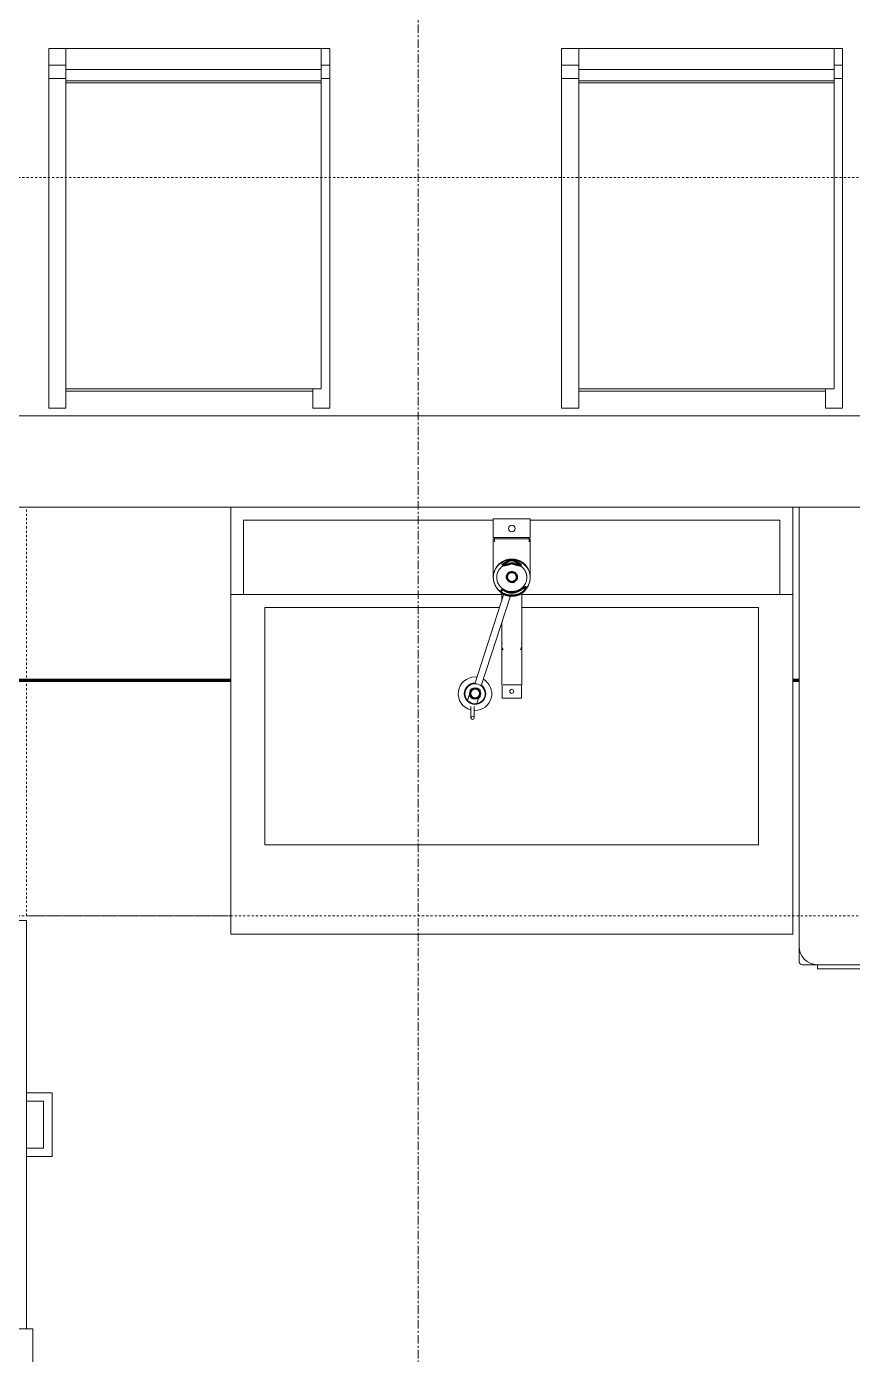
# Model space of a CAD drawing. Header units: inches. Extents: x -4266 to -1814, y 9706 to 12441.
# Drawn here: x -3177.3 to -3128.8, y 10523.3 to 10601.3 of the extents above; entities that cross this region are included whole.
import ezdxf

# ---------------------------------------------------------------- set-up
doc = ezdxf.new("R2010")
doc.units = ezdxf.units.IN
doc.header["$MEASUREMENT"] = 0
doc.linetypes.add('Dash', pattern=[0.25, 0.125, -0.125])
doc.linetypes.add('Grid Line 1_2_', pattern=[0.875, 0.5, -0.125, 0.125, -0.125])
for name, color, linetype, lineweight in [('A-AREA-1', 90, 'Continuous', 70), ('A-GENM-2', 7, 'Continuous', 9), ('A-GENM-3', 250, 'Continuous', 50), ('A-WALL-4', 10, 'Continuous', 13), ('I-FURN-1', 7, 'Continuous', 9), ('P-SANR-FIXT-2', 7, 'Continuous', 9), ('Q-CASE-2', 7, 'Continuous', 9), ('Q-CASE-4', 7, 'Dash', 9), ('Q-CASE-HDLN-1', 7, 'Dash', 9), ('Q-SPCQ-2', 7, 'Continuous', 9), ('S-GRID-1', 1, 'Grid Line 1_2_', 9)]:
    doc.layers.add(name, color=color, linetype=linetype, lineweight=lineweight)

msp = doc.modelspace()

# ---------------------------------------------------------------- linework, layer by layer
at = {"layer": 'A-AREA-1'}
for p, q in [((-3200.07374, 10562.9144), (-3165.32374, 10562.9144)), ((-3132.32374, 10562.9144), (-3131.94874, 10562.9144))]:
    msp.add_line(p, q, dxfattribs=at)
at = {"layer": 'A-GENM-2'}
for p, q in [((-3149.90641, 10572.38559), (-3149.90641, 10571.28265)), ((-3149.90641, 10572.38559), (-3147.74106, 10572.38559)), ((-3147.74106, 10571.28265), (-3147.74106, 10572.38559)), ((-3147.74106, 10571.28265), (-3149.90641, 10571.28265)), ((-3149.90641, 10571.20449), (-3149.90641, 10568.94071)), ((-3149.90641, 10571.20449), (-3147.74106, 10571.20449)), ((-3149.84736, 10571.28265), (-3149.84736, 10571.04215)), ((-3147.80011, 10571.04215), (-3147.80011, 10571.28265)), ((-3147.74106, 10568.97183), (-3147.74106, 10571.20449)), ((-3149.28578, 10567.97024), (-3150.99897, 10562.69759)), ((-3149.41429, 10568.04085), (-3149.41429, 10567.57474)), ((-3148.23319, 10562.6415), (-3148.23319, 10568.04085)), ((-3150.62521, 10562.57385), (-3148.90481, 10567.86871)), ((-3149.41429, 10566.30894), (-3149.41429, 10562.6415)), ((-3149.41429, 10564.96591), (-3149.41429, 10564.04878)), ((-3148.23319, 10564.04878), (-3148.23319, 10564.96591)), ((-3149.39417, 10562.6415), (-3149.41429, 10562.6415)), ((-3149.3946, 10562.6415), (-3149.3946, 10561.8541)), ((-3149.24132, 10562.6415), (-3149.32055, 10562.6415)), ((-3149.11901, 10562.6415), (-3149.22869, 10562.6415)), ((-3148.97658, 10562.6415), (-3149.10971, 10562.6415)), ((-3149.10917, 10562.6415), (-3148.97682, 10562.6415)), ((-3148.67587, 10562.6415), (-3148.9716, 10562.6415)), ((-3148.97149, 10562.6415), (-3148.67599, 10562.6415)), ((-3148.53776, 10562.6415), (-3148.67089, 10562.6415)), ((-3148.67065, 10562.6415), (-3148.5383, 10562.6415)), ((-3148.41878, 10562.6415), (-3148.52846, 10562.6415)), ((-3148.32692, 10562.6415), (-3148.40615, 10562.6415)), ((-3148.23319, 10562.6415), (-3148.3123, 10562.6415)), ((-3148.25287, 10561.8541), (-3148.25287, 10562.6415)), ((-3151.41593, 10561.70721), (-3151.28364, 10562.12636)), ((-3151.28364, 10562.12636), (-3151.23173, 10562.10997)), ((-3150.7335, 10561.95273), (-3150.86688, 10561.5301)), ((-3148.25287, 10561.8541), (-3149.3946, 10561.8541)), ((-3151.22169, 10561.36212), (-3151.22169, 10560.69699)), ((-3151.02484, 10560.69699), (-3151.02484, 10561.36212))]:
    msp.add_line(p, q, dxfattribs=at)
at = {"layer": 'A-GENM-2', "flags": 128}
for points in [[(-3148.82374, 10569.96976), (-3148.86682, 10569.96895), (-3148.90983, 10569.96651), (-3148.95271, 10569.96244), (-3148.99539, 10569.95675), (-3149.0378, 10569.94945), (-3149.07988, 10569.94056), (-3149.12156, 10569.93007), (-3149.16278, 10569.91802), (-3149.20346, 10569.90441), (-3149.24356, 10569.88927), (-3149.28299, 10569.87262), (-3149.32171, 10569.85448), (-3149.35965, 10569.83488), (-3149.39675, 10569.81386), (-3149.43295, 10569.79143), (-3149.46819, 10569.76765), (-3149.50241, 10569.74253), (-3149.53557, 10569.71613), (-3149.5676, 10569.68847), (-3149.59845, 10569.65961), (-3149.62808, 10569.62959), (-3149.65644, 10569.59845), (-3149.68347, 10569.56624), (-3149.70913, 10569.53302), (-3149.73338, 10569.49883), (-3149.75618, 10569.46373), (-3149.77749, 10569.42777), (-3149.79727, 10569.39102), (-3149.8155, 10569.35353), (-3149.83213, 10569.31536), (-3149.84714, 10569.27658), (-3149.8605, 10569.23724), (-3149.8722, 10569.19741), (-3149.8822, 10569.15716), (-3149.89049, 10569.11655), (-3149.89707, 10569.07565), (-3149.90191, 10569.03453), (-3149.905, 10568.99325), (-3149.90635, 10568.95188), (-3149.90641, 10568.94071)], [(-3148.82374, 10570.02339), (-3148.86703, 10570.02252), (-3148.91026, 10570.01993), (-3148.95335, 10570.0156), (-3148.99623, 10570.00956), (-3149.03883, 10570.00181), (-3149.08109, 10569.99236), (-3149.12294, 10569.98122), (-3149.16431, 10569.96843), (-3149.20514, 10569.95399), (-3149.24535, 10569.93792), (-3149.28489, 10569.92027), (-3149.32369, 10569.90104), (-3149.3617, 10569.88028), (-3149.39884, 10569.85801), (-3149.43506, 10569.83428), (-3149.47031, 10569.80912), (-3149.50452, 10569.78257), (-3149.53764, 10569.75467), (-3149.56962, 10569.72547), (-3149.6004, 10569.69502), (-3149.62994, 10569.66336), (-3149.6582, 10569.63054), (-3149.68512, 10569.59662), (-3149.71066, 10569.56165), (-3149.73478, 10569.52568), (-3149.75744, 10569.48878), (-3149.77861, 10569.45101), (-3149.79825, 10569.41241), (-3149.81634, 10569.37307), (-3149.83283, 10569.33303), (-3149.84772, 10569.29236), (-3149.86096, 10569.25113)], [(-3149.47031, 10569.80912), (-3149.50452, 10569.78257), (-3149.53764, 10569.75467), (-3149.56962, 10569.72547), (-3149.6004, 10569.69502), (-3149.62994, 10569.66336), (-3149.6582, 10569.63054), (-3149.68512, 10569.59662), (-3149.71066, 10569.56165), (-3149.73478, 10569.52568), (-3149.75744, 10569.48878), (-3149.77861, 10569.45101), (-3149.79825, 10569.41241), (-3149.81634, 10569.37307), (-3149.83283, 10569.33303)], [(-3149.47031, 10569.80912), (-3149.50452, 10569.78257), (-3149.53764, 10569.75467), (-3149.56962, 10569.72547), (-3149.6004, 10569.69502), (-3149.62994, 10569.66336), (-3149.6582, 10569.63054), (-3149.68512, 10569.59662), (-3149.71066, 10569.56165), (-3149.73478, 10569.52568), (-3149.75744, 10569.48878), (-3149.77861, 10569.45101), (-3149.79825, 10569.41241), (-3149.81634, 10569.37307), (-3149.83283, 10569.33303)], [(-3149.47031, 10569.80912), (-3149.50452, 10569.78257), (-3149.53764, 10569.75467), (-3149.56962, 10569.72547), (-3149.6004, 10569.69502), (-3149.62994, 10569.66336), (-3149.6582, 10569.63054), (-3149.68512, 10569.59662), (-3149.71066, 10569.56165), (-3149.73478, 10569.52568), (-3149.75744, 10569.48878), (-3149.77861, 10569.45101), (-3149.79825, 10569.41241), (-3149.81634, 10569.37307), (-3149.83283, 10569.33303)], [(-3149.47031, 10569.80912), (-3149.50452, 10569.78257), (-3149.53764, 10569.75467), (-3149.56962, 10569.72547), (-3149.6004, 10569.69502), (-3149.62994, 10569.66336), (-3149.6582, 10569.63054), (-3149.68512, 10569.59662), (-3149.71066, 10569.56165), (-3149.73478, 10569.52568), (-3149.75744, 10569.48878), (-3149.77861, 10569.45101), (-3149.79825, 10569.41241), (-3149.81634, 10569.37307), (-3149.83283, 10569.33303)], [(-3149.47031, 10569.80912), (-3149.50452, 10569.78257), (-3149.53764, 10569.75467), (-3149.56962, 10569.72547), (-3149.6004, 10569.69502), (-3149.62994, 10569.66336), (-3149.6582, 10569.63054), (-3149.68512, 10569.59662), (-3149.71066, 10569.56165), (-3149.73478, 10569.52568), (-3149.75744, 10569.48878), (-3149.77861, 10569.45101), (-3149.79825, 10569.41241), (-3149.81634, 10569.37307), (-3149.83283, 10569.33303)], [(-3149.70956, 10568.94071), (-3149.70886, 10568.97376), (-3149.70677, 10569.00677), (-3149.70328, 10569.03967), (-3149.69839, 10569.07242), (-3149.69213, 10569.10497), (-3149.68449, 10569.13726), (-3149.67549, 10569.16926), (-3149.66514, 10569.2009), (-3149.65345, 10569.23214), (-3149.64044, 10569.26294), (-3149.62613, 10569.29323), (-3149.61054, 10569.32298), (-3149.5937, 10569.35214), (-3149.57562, 10569.38066), (-3149.55633, 10569.40849), (-3149.53587, 10569.43559), (-3149.51426, 10569.46191), (-3149.49154, 10569.48742), (-3149.46774, 10569.51206), (-3149.4429, 10569.53581), (-3149.41705, 10569.55861), (-3149.39024, 10569.58044), (-3149.36251, 10569.60124), (-3149.3339, 10569.621), (-3149.30445, 10569.63967), (-3149.27422, 10569.65723), (-3149.24325, 10569.67364), (-3149.2116, 10569.68887), (-3149.17931, 10569.70291), (-3149.14643, 10569.71571), (-3149.11302, 10569.72727), (-3149.07914, 10569.73756), (-3149.04483, 10569.74657), (-3149.01016, 10569.75427), (-3148.97519, 10569.76066), (-3148.93996, 10569.76572), (-3148.90454, 10569.76944), (-3148.86899, 10569.77183), (-3148.83336, 10569.77287), (-3148.82374, 10569.77291)], [(-3148.82374, 10570.02339), (-3148.86703, 10570.02252), (-3148.91026, 10570.01993), (-3148.95335, 10570.0156), (-3148.99623, 10570.00956), (-3149.03883, 10570.00181), (-3149.08109, 10569.99236), (-3149.12294, 10569.98122), (-3149.16431, 10569.96843), (-3149.20514, 10569.95399), (-3149.24535, 10569.93792), (-3149.28489, 10569.92027), (-3149.32369, 10569.90104), (-3149.3617, 10569.88028), (-3149.39884, 10569.85801), (-3149.43506, 10569.83428)], [(-3148.82374, 10570.02339), (-3148.86703, 10570.02252), (-3148.91026, 10570.01993), (-3148.95335, 10570.0156), (-3148.99623, 10570.00956), (-3149.03883, 10570.00181), (-3149.08109, 10569.99236), (-3149.12294, 10569.98122), (-3149.16431, 10569.96843), (-3149.20514, 10569.95399), (-3149.24535, 10569.93792), (-3149.28489, 10569.92027), (-3149.32369, 10569.90104), (-3149.3617, 10569.88028), (-3149.39884, 10569.85801), (-3149.43506, 10569.83428)], [(-3148.82374, 10570.02339), (-3148.86703, 10570.02252), (-3148.91026, 10570.01993), (-3148.95335, 10570.0156), (-3148.99623, 10570.00956), (-3149.03883, 10570.00181), (-3149.08109, 10569.99236), (-3149.12294, 10569.98122), (-3149.16431, 10569.96843), (-3149.20514, 10569.95399), (-3149.24535, 10569.93792), (-3149.28489, 10569.92027), (-3149.32369, 10569.90104), (-3149.3617, 10569.88028), (-3149.39884, 10569.85801), (-3149.43506, 10569.83428)], [(-3148.82374, 10570.02339), (-3148.86703, 10570.02252), (-3148.91026, 10570.01993), (-3148.95335, 10570.0156), (-3148.99623, 10570.00956), (-3149.03883, 10570.00181), (-3149.08109, 10569.99236), (-3149.12294, 10569.98122), (-3149.16431, 10569.96843), (-3149.20514, 10569.95399), (-3149.24535, 10569.93792), (-3149.28489, 10569.92027), (-3149.32369, 10569.90104), (-3149.3617, 10569.88028), (-3149.39884, 10569.85801), (-3149.43506, 10569.83428)], [(-3148.82374, 10570.02339), (-3148.86703, 10570.02252), (-3148.91026, 10570.01993), (-3148.95335, 10570.0156), (-3148.99623, 10570.00956), (-3149.03883, 10570.00181), (-3149.08109, 10569.99236), (-3149.12294, 10569.98122), (-3149.16431, 10569.96843), (-3149.20514, 10569.95399), (-3149.24535, 10569.93792), (-3149.28489, 10569.92027), (-3149.32369, 10569.90104), (-3149.3617, 10569.88028), (-3149.39884, 10569.85801), (-3149.43506, 10569.83428)], [(-3147.7924, 10569.27017), (-3147.8064, 10569.31115), (-3147.82203, 10569.35153), (-3147.83926, 10569.39126), (-3147.85807, 10569.43027), (-3147.87842, 10569.4685), (-3147.90028, 10569.50588), (-3147.92362, 10569.54235), (-3147.9484, 10569.57787), (-3147.97458, 10569.61236), (-3148.00211, 10569.64578), (-3148.03097, 10569.67807), (-3148.06109, 10569.70919), (-3148.09243, 10569.73907), (-3148.12494, 10569.76768), (-3148.15857, 10569.79496), (-3148.19326, 10569.82088), (-3148.22896, 10569.84538), (-3148.26562, 10569.86845), (-3148.30316, 10569.89002), (-3148.34154, 10569.91008), (-3148.38069, 10569.92859), (-3148.42055, 10569.94551), (-3148.46105, 10569.96083), (-3148.50214, 10569.97452), (-3148.54374, 10569.98655), (-3148.58578, 10569.99692), (-3148.62821, 10570.00559), (-3148.67095, 10570.01255), (-3148.71393, 10570.01781), (-3148.75709, 10570.02134), (-3148.80036, 10570.02314), (-3148.82374, 10570.02339)], [(-3148.19326, 10569.82088), (-3148.22896, 10569.84538), (-3148.26562, 10569.86845), (-3148.30316, 10569.89002), (-3148.34154, 10569.91008), (-3148.38069, 10569.92859), (-3148.42055, 10569.94551), (-3148.46105, 10569.96083), (-3148.50214, 10569.97452), (-3148.54374, 10569.98655), (-3148.58578, 10569.99692), (-3148.62821, 10570.00559), (-3148.67095, 10570.01255), (-3148.71393, 10570.01781), (-3148.75709, 10570.02134), (-3148.80036, 10570.02314), (-3148.82374, 10570.02339)], [(-3148.19326, 10569.82088), (-3148.22896, 10569.84538), (-3148.26562, 10569.86845), (-3148.30316, 10569.89002), (-3148.34154, 10569.91008), (-3148.38069, 10569.92859), (-3148.42055, 10569.94551), (-3148.46105, 10569.96083), (-3148.50214, 10569.97452), (-3148.54374, 10569.98655), (-3148.58578, 10569.99692), (-3148.62821, 10570.00559), (-3148.67095, 10570.01255), (-3148.71393, 10570.01781), (-3148.75709, 10570.02134), (-3148.80036, 10570.02314), (-3148.82374, 10570.02339)], [(-3148.19326, 10569.82088), (-3148.22896, 10569.84538), (-3148.26562, 10569.86845), (-3148.30316, 10569.89002), (-3148.34154, 10569.91008), (-3148.38069, 10569.92859), (-3148.42055, 10569.94551), (-3148.46105, 10569.96083), (-3148.50214, 10569.97452), (-3148.54374, 10569.98655), (-3148.58578, 10569.99692), (-3148.62821, 10570.00559), (-3148.67095, 10570.01255), (-3148.71393, 10570.01781), (-3148.75709, 10570.02134), (-3148.80036, 10570.02314), (-3148.82374, 10570.02339)], [(-3148.19326, 10569.82088), (-3148.22896, 10569.84538), (-3148.26562, 10569.86845), (-3148.30316, 10569.89002), (-3148.34154, 10569.91008), (-3148.38069, 10569.92859), (-3148.42055, 10569.94551), (-3148.46105, 10569.96083), (-3148.50214, 10569.97452), (-3148.54374, 10569.98655), (-3148.58578, 10569.99692), (-3148.62821, 10570.00559), (-3148.67095, 10570.01255), (-3148.71393, 10570.01781), (-3148.75709, 10570.02134), (-3148.80036, 10570.02314), (-3148.82374, 10570.02339)], [(-3148.19326, 10569.82088), (-3148.22896, 10569.84538), (-3148.26562, 10569.86845), (-3148.30316, 10569.89002), (-3148.34154, 10569.91008), (-3148.38069, 10569.92859), (-3148.42055, 10569.94551), (-3148.46105, 10569.96083), (-3148.50214, 10569.97452), (-3148.54374, 10569.98655), (-3148.58578, 10569.99692), (-3148.62821, 10570.00559), (-3148.67095, 10570.01255), (-3148.71393, 10570.01781), (-3148.75709, 10570.02134), (-3148.80036, 10570.02314), (-3148.82374, 10570.02339)], [(-3147.74106, 10568.94071), (-3147.74193, 10568.98209), (-3147.74456, 10569.0234), (-3147.74893, 10569.06457), (-3147.75503, 10569.10554), (-3147.76287, 10569.14623), (-3147.77241, 10569.18659), (-3147.78365, 10569.22653), (-3147.79656, 10569.26601), (-3147.81113, 10569.30495), (-3147.82733, 10569.34329), (-3147.84513, 10569.38097), (-3147.86449, 10569.41793), (-3147.88539, 10569.4541), (-3147.90779, 10569.48944), (-3147.93166, 10569.52388), (-3147.95694, 10569.55737), (-3147.98361, 10569.58986), (-3148.01161, 10569.62129), (-3148.0409, 10569.65162), (-3148.07143, 10569.6808), (-3148.10315, 10569.70878), (-3148.13601, 10569.73553), (-3148.16995, 10569.761), (-3148.20492, 10569.78515), (-3148.24086, 10569.80794), (-3148.27772, 10569.82935), (-3148.31544, 10569.84933), (-3148.35396, 10569.86787), (-3148.3932, 10569.88492), (-3148.43313, 10569.90047), (-3148.47366, 10569.9145), (-3148.51474, 10569.92697), (-3148.5563, 10569.93788), (-3148.59828, 10569.94721), (-3148.6406, 10569.95494), (-3148.68322, 10569.96106), (-3148.72605, 10569.96557), (-3148.76904, 10569.96845), (-3148.81211, 10569.96971), (-3148.82374, 10569.96976)], [(-3148.82374, 10569.77291), (-3148.7881, 10569.77224), (-3148.75252, 10569.77022), (-3148.71706, 10569.76686), (-3148.68177, 10569.76215), (-3148.64672, 10569.75612), (-3148.61197, 10569.74877), (-3148.57756, 10569.74012), (-3148.54355, 10569.73017), (-3148.51001, 10569.71896), (-3148.47699, 10569.70648), (-3148.44453, 10569.69278), (-3148.4127, 10569.67787), (-3148.38154, 10569.66177), (-3148.35111, 10569.64452), (-3148.32144, 10569.62615), (-3148.2926, 10569.60668), (-3148.26463, 10569.58615), (-3148.23757, 10569.5646), (-3148.21145, 10569.54206), (-3148.18634, 10569.51856), (-3148.16225, 10569.49416), (-3148.13923, 10569.46888), (-3148.11732, 10569.44277), (-3148.09655, 10569.41587), (-3148.07694, 10569.38824), (-3148.05854, 10569.3599), (-3148.04135, 10569.33091), (-3148.02542, 10569.30132), (-3148.01077, 10569.27117), (-3147.99741, 10569.2405), (-3147.98536, 10569.20938), (-3147.97464, 10569.17783), (-3147.96528, 10569.14593), (-3147.95727, 10569.11371), (-3147.95063, 10569.08122), (-3147.94538, 10569.04852), (-3147.94151, 10569.01566), (-3147.93904, 10568.98268), (-3147.93796, 10568.94963), (-3147.93791, 10568.94071)], [(-3147.8064, 10569.31115), (-3147.82203, 10569.35153), (-3147.83926, 10569.39126), (-3147.85807, 10569.43027), (-3147.87842, 10569.4685), (-3147.90028, 10569.50588), (-3147.92362, 10569.54235), (-3147.9484, 10569.57787), (-3147.97458, 10569.61236), (-3148.00211, 10569.64578), (-3148.03097, 10569.67807), (-3148.06109, 10569.70919), (-3148.09243, 10569.73907), (-3148.12494, 10569.76768), (-3148.15857, 10569.79496)], [(-3147.8064, 10569.31115), (-3147.82203, 10569.35153), (-3147.83926, 10569.39126), (-3147.85807, 10569.43027), (-3147.87842, 10569.4685), (-3147.90028, 10569.50588), (-3147.92362, 10569.54235), (-3147.9484, 10569.57787), (-3147.97458, 10569.61236), (-3148.00211, 10569.64578), (-3148.03097, 10569.67807), (-3148.06109, 10569.70919), (-3148.09243, 10569.73907), (-3148.12494, 10569.76768), (-3148.15857, 10569.79496)], [(-3147.8064, 10569.31115), (-3147.82203, 10569.35153), (-3147.83926, 10569.39126), (-3147.85807, 10569.43027), (-3147.87842, 10569.4685), (-3147.90028, 10569.50588), (-3147.92362, 10569.54235), (-3147.9484, 10569.57787), (-3147.97458, 10569.61236), (-3148.00211, 10569.64578), (-3148.03097, 10569.67807), (-3148.06109, 10569.70919), (-3148.09243, 10569.73907), (-3148.12494, 10569.76768), (-3148.15857, 10569.79496)], [(-3147.8064, 10569.31115), (-3147.82203, 10569.35153), (-3147.83926, 10569.39126), (-3147.85807, 10569.43027), (-3147.87842, 10569.4685), (-3147.90028, 10569.50588), (-3147.92362, 10569.54235), (-3147.9484, 10569.57787), (-3147.97458, 10569.61236), (-3148.00211, 10569.64578), (-3148.03097, 10569.67807), (-3148.06109, 10569.70919), (-3148.09243, 10569.73907), (-3148.12494, 10569.76768), (-3148.15857, 10569.79496)], [(-3147.8064, 10569.31115), (-3147.82203, 10569.35153), (-3147.83926, 10569.39126), (-3147.85807, 10569.43027), (-3147.87842, 10569.4685), (-3147.90028, 10569.50588), (-3147.92362, 10569.54235), (-3147.9484, 10569.57787), (-3147.97458, 10569.61236), (-3148.00211, 10569.64578), (-3148.03097, 10569.67807), (-3148.06109, 10569.70919), (-3148.09243, 10569.73907), (-3148.12494, 10569.76768), (-3148.15857, 10569.79496)], [(-3149.90641, 10568.94071), (-3149.90554, 10568.89933), (-3149.90291, 10568.85802), (-3149.89855, 10568.81685), (-3149.89244, 10568.77589), (-3149.88461, 10568.73519), (-3149.87506, 10568.69484), (-3149.86382, 10568.65489), (-3149.85091, 10568.61541), (-3149.83634, 10568.57647), (-3149.82014, 10568.53813), (-3149.80235, 10568.50045), (-3149.78298, 10568.46349), (-3149.76208, 10568.42732), (-3149.73968, 10568.39198), (-3149.71582, 10568.35754), (-3149.69053, 10568.32405), (-3149.66386, 10568.29157), (-3149.63586, 10568.26013), (-3149.60657, 10568.2298), (-3149.57604, 10568.20062), (-3149.54432, 10568.17264), (-3149.51147, 10568.14589), (-3149.47753, 10568.12043), (-3149.44255, 10568.09628)], [(-3149.87254, 10569.20941), (-3149.88245, 10569.16725), (-3149.89066, 10569.12473), (-3149.89717, 10569.08192), (-3149.90195, 10569.03888), (-3149.90502, 10568.99568), (-3149.90635, 10568.9524), (-3149.90595, 10568.9091), (-3149.90382, 10568.86585), (-3149.89996, 10568.82271), (-3149.89439, 10568.77977), (-3149.88709, 10568.73708), (-3149.8781, 10568.69472), (-3149.86742, 10568.65276), (-3149.85507, 10568.61125), (-3149.84107, 10568.57027), (-3149.82544, 10568.52989), (-3149.80821, 10568.49016), (-3149.78941, 10568.45115), (-3149.76906, 10568.41293), (-3149.7472, 10568.37554), (-3149.72386, 10568.33907), (-3149.69908, 10568.30355), (-3149.6729, 10568.26906), (-3149.64536, 10568.23564), (-3149.61651, 10568.20335), (-3149.58639, 10568.17223), (-3149.55505, 10568.14235), (-3149.52253, 10568.11375), (-3149.48891, 10568.08646)], [(-3149.87254, 10569.20941), (-3149.88245, 10569.16725), (-3149.89066, 10569.12473), (-3149.89717, 10569.08192), (-3149.90195, 10569.03888), (-3149.90502, 10568.99568), (-3149.90635, 10568.9524), (-3149.90595, 10568.9091), (-3149.90382, 10568.86585), (-3149.89996, 10568.82271), (-3149.89439, 10568.77977), (-3149.88709, 10568.73708), (-3149.8781, 10568.69472), (-3149.86742, 10568.65276), (-3149.85507, 10568.61125)], [(-3149.87254, 10569.20941), (-3149.88245, 10569.16725), (-3149.89066, 10569.12473), (-3149.89717, 10569.08192), (-3149.90195, 10569.03888), (-3149.90502, 10568.99568), (-3149.90635, 10568.9524), (-3149.90595, 10568.9091), (-3149.90382, 10568.86585), (-3149.89996, 10568.82271), (-3149.89439, 10568.77977), (-3149.88709, 10568.73708), (-3149.8781, 10568.69472), (-3149.86742, 10568.65276), (-3149.85507, 10568.61125)], [(-3149.87254, 10569.20941), (-3149.88245, 10569.16725), (-3149.89066, 10569.12473), (-3149.89717, 10569.08192), (-3149.90195, 10569.03888), (-3149.90502, 10568.99568), (-3149.90635, 10568.9524), (-3149.90595, 10568.9091), (-3149.90382, 10568.86585), (-3149.89996, 10568.82271), (-3149.89439, 10568.77977), (-3149.88709, 10568.73708), (-3149.8781, 10568.69472), (-3149.86742, 10568.65276), (-3149.85507, 10568.61125)], [(-3149.87254, 10569.20941), (-3149.88245, 10569.16725), (-3149.89066, 10569.12473), (-3149.89717, 10569.08192), (-3149.90195, 10569.03888), (-3149.90502, 10568.99568), (-3149.90635, 10568.9524), (-3149.90595, 10568.9091), (-3149.90382, 10568.86585), (-3149.89996, 10568.82271), (-3149.89439, 10568.77977), (-3149.88709, 10568.73708), (-3149.8781, 10568.69472), (-3149.86742, 10568.65276), (-3149.85507, 10568.61125)], [(-3149.87254, 10569.20941), (-3149.88245, 10569.16725), (-3149.89066, 10569.12473), (-3149.89717, 10569.08192), (-3149.90195, 10569.03888), (-3149.90502, 10568.99568), (-3149.90635, 10568.9524), (-3149.90595, 10568.9091), (-3149.90382, 10568.86585), (-3149.89996, 10568.82271), (-3149.89439, 10568.77977), (-3149.88709, 10568.73708), (-3149.8781, 10568.69472), (-3149.86742, 10568.65276), (-3149.85507, 10568.61125)], [(-3148.82374, 10568.10851), (-3148.85937, 10568.10918), (-3148.89495, 10568.1112), (-3148.93041, 10568.11457), (-3148.9657, 10568.11927), (-3149.00075, 10568.1253), (-3149.03551, 10568.13265), (-3149.06992, 10568.1413), (-3149.10392, 10568.15125), (-3149.13746, 10568.16247), (-3149.17049, 10568.17494), (-3149.20294, 10568.18864), (-3149.23478, 10568.20355), (-3149.26593, 10568.21965), (-3149.29637, 10568.2369), (-3149.32603, 10568.25527), (-3149.35487, 10568.27474), (-3149.38284, 10568.29527), (-3149.40991, 10568.31682), (-3149.43602, 10568.33937), (-3149.46114, 10568.36286), (-3149.48522, 10568.38727), (-3149.50824, 10568.41254), (-3149.53015, 10568.43865), (-3149.55093, 10568.46555), (-3149.57053, 10568.49319), (-3149.58894, 10568.52152), (-3149.60612, 10568.55051), (-3149.62205, 10568.5801), (-3149.63671, 10568.61026), (-3149.65007, 10568.64092), (-3149.66211, 10568.67205), (-3149.67283, 10568.70359), (-3149.6822, 10568.73549), (-3149.6902, 10568.76771), (-3149.69684, 10568.8002), (-3149.7021, 10568.8329), (-3149.70596, 10568.86576), (-3149.70844, 10568.89874), (-3149.70951, 10568.93179), (-3149.70956, 10568.94071)], [(-3147.93791, 10568.94071), (-3147.93861, 10568.90766), (-3147.94071, 10568.87466), (-3147.9442, 10568.84175), (-3147.94908, 10568.809), (-3147.95534, 10568.77646), (-3147.96298, 10568.74416), (-3147.97198, 10568.71216), (-3147.98234, 10568.68052), (-3147.99402, 10568.64928), (-3148.00703, 10568.61848), (-3148.02134, 10568.58819), (-3148.03693, 10568.55844), (-3148.05378, 10568.52928), (-3148.07185, 10568.50077), (-3148.09114, 10568.47294), (-3148.1116, 10568.44584), (-3148.13321, 10568.41951), (-3148.15593, 10568.39401), (-3148.17973, 10568.36936), (-3148.20457, 10568.34561), (-3148.23042, 10568.32281), (-3148.25723, 10568.30099), (-3148.28497, 10568.28018), (-3148.31358, 10568.26042), (-3148.34302, 10568.24175), (-3148.37325, 10568.22419), (-3148.40422, 10568.20778), (-3148.43588, 10568.19255), (-3148.46817, 10568.17852), (-3148.50104, 10568.16571), (-3148.53445, 10568.15415), (-3148.56834, 10568.14386), (-3148.60264, 10568.13486), (-3148.63731, 10568.12715), (-3148.67229, 10568.12077), (-3148.70752, 10568.1157), (-3148.74293, 10568.11198), (-3148.77849, 10568.10959), (-3148.81412, 10568.10856), (-3148.82374, 10568.10851)], [(-3148.01939, 10568.25184), (-3147.99104, 10568.28298), (-3147.96401, 10568.31518), (-3147.93834, 10568.34841), (-3147.91409, 10568.3826), (-3147.89129, 10568.4177), (-3147.86998, 10568.45365), (-3147.8502, 10568.4904), (-3147.83198, 10568.52789), (-3147.81535, 10568.56606), (-3147.80033, 10568.60485), (-3147.78697, 10568.64418), (-3147.77528, 10568.68401), (-3147.76527, 10568.72426), (-3147.75698, 10568.76487), (-3147.75041, 10568.80577), (-3147.74557, 10568.8469), (-3147.74247, 10568.88817), (-3147.74112, 10568.92954), (-3147.74106, 10568.94071)], [(-3147.79976, 10568.58906), (-3147.78651, 10568.63029), (-3147.77493, 10568.67202), (-3147.76503, 10568.71417), (-3147.75681, 10568.75669), (-3147.75031, 10568.7995), (-3147.74552, 10568.84254), (-3147.74246, 10568.88574), (-3147.74112, 10568.92902), (-3147.74152, 10568.97232), (-3147.74365, 10569.01558), (-3147.74751, 10569.05871), (-3147.75309, 10569.10165), (-3147.76038, 10569.14434), (-3147.76937, 10569.1867), (-3147.78005, 10569.22866)], [(-3147.78651, 10568.63029), (-3147.77493, 10568.67202), (-3147.76503, 10568.71417), (-3147.75681, 10568.75669), (-3147.75031, 10568.7995), (-3147.74552, 10568.84254), (-3147.74246, 10568.88574), (-3147.74112, 10568.92902), (-3147.74152, 10568.97232), (-3147.74365, 10569.01558), (-3147.74751, 10569.05871), (-3147.75309, 10569.10165), (-3147.76038, 10569.14434), (-3147.76937, 10569.1867), (-3147.78005, 10569.22866)], [(-3147.78651, 10568.63029), (-3147.77493, 10568.67202), (-3147.76503, 10568.71417), (-3147.75681, 10568.75669), (-3147.75031, 10568.7995), (-3147.74552, 10568.84254), (-3147.74246, 10568.88574), (-3147.74112, 10568.92902), (-3147.74152, 10568.97232), (-3147.74365, 10569.01558), (-3147.74751, 10569.05871), (-3147.75309, 10569.10165), (-3147.76038, 10569.14434), (-3147.76937, 10569.1867), (-3147.78005, 10569.22866)], [(-3147.78651, 10568.63029), (-3147.77493, 10568.67202), (-3147.76503, 10568.71417), (-3147.75681, 10568.75669), (-3147.75031, 10568.7995), (-3147.74552, 10568.84254), (-3147.74246, 10568.88574), (-3147.74112, 10568.92902), (-3147.74152, 10568.97232), (-3147.74365, 10569.01558), (-3147.74751, 10569.05871), (-3147.75309, 10569.10165), (-3147.76038, 10569.14434), (-3147.76937, 10569.1867), (-3147.78005, 10569.22866)], [(-3147.78651, 10568.63029), (-3147.77493, 10568.67202), (-3147.76503, 10568.71417), (-3147.75681, 10568.75669), (-3147.75031, 10568.7995), (-3147.74552, 10568.84254), (-3147.74246, 10568.88574), (-3147.74112, 10568.92902), (-3147.74152, 10568.97232), (-3147.74365, 10569.01558), (-3147.74751, 10569.05871), (-3147.75309, 10569.10165), (-3147.76038, 10569.14434), (-3147.76937, 10569.1867), (-3147.78005, 10569.22866)], [(-3147.78651, 10568.63029), (-3147.77493, 10568.67202), (-3147.76503, 10568.71417), (-3147.75681, 10568.75669), (-3147.75031, 10568.7995), (-3147.74552, 10568.84254), (-3147.74246, 10568.88574), (-3147.74112, 10568.92902), (-3147.74152, 10568.97232), (-3147.74365, 10569.01558), (-3147.74751, 10569.05871), (-3147.75309, 10569.10165), (-3147.76038, 10569.14434), (-3147.76937, 10569.1867), (-3147.78005, 10569.22866)], [(-3149.84107, 10568.57027), (-3149.82544, 10568.52989), (-3149.80821, 10568.49016), (-3149.78941, 10568.45115), (-3149.76906, 10568.41293), (-3149.7472, 10568.37554), (-3149.72386, 10568.33907), (-3149.69908, 10568.30355), (-3149.6729, 10568.26906), (-3149.64536, 10568.23564), (-3149.61651, 10568.20335), (-3149.58639, 10568.17223), (-3149.55505, 10568.14235), (-3149.52253, 10568.11375), (-3149.48891, 10568.08646)], [(-3149.84107, 10568.57027), (-3149.82544, 10568.52989), (-3149.80821, 10568.49016), (-3149.78941, 10568.45115), (-3149.76906, 10568.41293), (-3149.7472, 10568.37554), (-3149.72386, 10568.33907), (-3149.69908, 10568.30355), (-3149.6729, 10568.26906), (-3149.64536, 10568.23564), (-3149.61651, 10568.20335), (-3149.58639, 10568.17223), (-3149.55505, 10568.14235), (-3149.52253, 10568.11375), (-3149.48891, 10568.08646)], [(-3149.84107, 10568.57027), (-3149.82544, 10568.52989), (-3149.80821, 10568.49016), (-3149.78941, 10568.45115), (-3149.76906, 10568.41293), (-3149.7472, 10568.37554), (-3149.72386, 10568.33907), (-3149.69908, 10568.30355), (-3149.6729, 10568.26906), (-3149.64536, 10568.23564), (-3149.61651, 10568.20335), (-3149.58639, 10568.17223), (-3149.55505, 10568.14235), (-3149.52253, 10568.11375), (-3149.48891, 10568.08646)], [(-3149.84107, 10568.57027), (-3149.82544, 10568.52989), (-3149.80821, 10568.49016), (-3149.78941, 10568.45115), (-3149.76906, 10568.41293), (-3149.7472, 10568.37554), (-3149.72386, 10568.33907), (-3149.69908, 10568.30355), (-3149.6729, 10568.26906), (-3149.64536, 10568.23564), (-3149.61651, 10568.20335), (-3149.58639, 10568.17223), (-3149.55505, 10568.14235), (-3149.52253, 10568.11375), (-3149.48891, 10568.08646)], [(-3149.84107, 10568.57027), (-3149.82544, 10568.52989), (-3149.80821, 10568.49016), (-3149.78941, 10568.45115), (-3149.76906, 10568.41293), (-3149.7472, 10568.37554), (-3149.72386, 10568.33907), (-3149.69908, 10568.30355), (-3149.6729, 10568.26906), (-3149.64536, 10568.23564), (-3149.61651, 10568.20335), (-3149.58639, 10568.17223), (-3149.55505, 10568.14235), (-3149.52253, 10568.11375), (-3149.48891, 10568.08646)], [(-3149.33076, 10567.99006), (-3149.29222, 10567.97158), (-3149.25295, 10567.95457), (-3149.213, 10567.93907), (-3149.17245, 10567.9251), (-3149.13135, 10567.91268), (-3149.08978, 10567.90182), (-3149.04779, 10567.89255), (-3149.00545, 10567.88487), (-3148.96283, 10567.8788), (-3148.91999, 10567.87435), (-3148.877, 10567.87152), (-3148.83393, 10567.87032), (-3148.82374, 10567.87028)], [(-3148.82374, 10568.06713), (-3148.85937, 10568.0678), (-3148.89495, 10568.06982), (-3148.93041, 10568.07318), (-3148.9657, 10568.07789), (-3149.00075, 10568.08392), (-3149.03551, 10568.09127), (-3149.06992, 10568.09992), (-3149.10392, 10568.10987), (-3149.13746, 10568.12108), (-3149.17049, 10568.13356), (-3149.20294, 10568.14726), (-3149.23478, 10568.16217), (-3149.26593, 10568.17827), (-3149.29637, 10568.19552), (-3149.32036, 10568.21025)], [(-3149.26678, 10567.95283), (-3149.22692, 10567.93591), (-3149.18642, 10567.92059), (-3149.14534, 10567.9069), (-3149.10374, 10567.89487), (-3149.06169, 10567.88451), (-3149.01926, 10567.87584), (-3148.97652, 10567.86887), (-3148.93354, 10567.86362), (-3148.89038, 10567.86009), (-3148.84711, 10567.85829), (-3148.82374, 10567.85803)], [(-3149.26678, 10567.95283), (-3149.22692, 10567.93591), (-3149.18642, 10567.92059), (-3149.14534, 10567.9069), (-3149.10374, 10567.89487), (-3149.06169, 10567.88451), (-3149.01926, 10567.87584), (-3148.97652, 10567.86887), (-3148.93354, 10567.86362), (-3148.89038, 10567.86009), (-3148.84711, 10567.85829), (-3148.82374, 10567.85803)], [(-3149.26678, 10567.95283), (-3149.22692, 10567.93591), (-3149.18642, 10567.92059), (-3149.14534, 10567.9069), (-3149.10374, 10567.89487), (-3149.06169, 10567.88451), (-3149.01926, 10567.87584), (-3148.97652, 10567.86887), (-3148.93354, 10567.86362), (-3148.89038, 10567.86009), (-3148.84711, 10567.85829), (-3148.82374, 10567.85803)], [(-3149.26678, 10567.95283), (-3149.22692, 10567.93591), (-3149.18642, 10567.92059), (-3149.14534, 10567.9069), (-3149.10374, 10567.89487), (-3149.06169, 10567.88451), (-3149.01926, 10567.87584), (-3148.97652, 10567.86887), (-3148.93354, 10567.86362), (-3148.89038, 10567.86009), (-3148.84711, 10567.85829), (-3148.82374, 10567.85803)], [(-3149.26678, 10567.95283), (-3149.22692, 10567.93591), (-3149.18642, 10567.92059), (-3149.14534, 10567.9069), (-3149.10374, 10567.89487), (-3149.06169, 10567.88451), (-3149.01926, 10567.87584), (-3148.97652, 10567.86887), (-3148.93354, 10567.86362), (-3148.89038, 10567.86009), (-3148.84711, 10567.85829), (-3148.82374, 10567.85803)], [(-3149.26678, 10567.95283), (-3149.22692, 10567.93591), (-3149.18642, 10567.92059), (-3149.14534, 10567.9069), (-3149.10374, 10567.89487), (-3149.06169, 10567.88451), (-3149.01926, 10567.87584), (-3148.97652, 10567.86887), (-3148.93354, 10567.86362), (-3148.89038, 10567.86009), (-3148.84711, 10567.85829), (-3148.82374, 10567.85803)], [(-3148.40523, 10568.16589), (-3148.43691, 10568.15069), (-3148.46922, 10568.1367), (-3148.50212, 10568.12393), (-3148.53554, 10568.11242), (-3148.56944, 10568.10217), (-3148.60376, 10568.0932), (-3148.63844, 10568.08554), (-3148.67342, 10568.0792), (-3148.70866, 10568.07418), (-3148.74408, 10568.0705), (-3148.77964, 10568.06816), (-3148.81527, 10568.06716), (-3148.82374, 10568.06713)], [(-3148.82374, 10567.87028), (-3148.78066, 10567.87109), (-3148.73764, 10567.87353), (-3148.69476, 10567.8776), (-3148.65208, 10567.88329), (-3148.60967, 10567.89059), (-3148.56759, 10567.89948), (-3148.52591, 10567.90997), (-3148.48469, 10567.92202), (-3148.44401, 10567.93563), (-3148.40392, 10567.95077), (-3148.36448, 10567.96742), (-3148.32576, 10567.98556), (-3148.31687, 10567.98999)], [(-3148.82374, 10567.85803), (-3148.78044, 10567.8589), (-3148.73721, 10567.8615), (-3148.69413, 10567.86582), (-3148.65125, 10567.87186), (-3148.60864, 10567.87962), (-3148.56638, 10567.88907), (-3148.52453, 10567.9002), (-3148.48316, 10567.913), (-3148.44234, 10567.92744), (-3148.40212, 10567.9435)], [(-3148.82374, 10567.85803), (-3148.78044, 10567.8589), (-3148.73721, 10567.8615), (-3148.69413, 10567.86582), (-3148.65125, 10567.87186), (-3148.60864, 10567.87962), (-3148.56638, 10567.88907), (-3148.52453, 10567.9002), (-3148.48316, 10567.913), (-3148.44234, 10567.92744), (-3148.40212, 10567.9435)], [(-3148.82374, 10567.85803), (-3148.78044, 10567.8589), (-3148.73721, 10567.8615), (-3148.69413, 10567.86582), (-3148.65125, 10567.87186), (-3148.60864, 10567.87962), (-3148.56638, 10567.88907), (-3148.52453, 10567.9002), (-3148.48316, 10567.913), (-3148.44234, 10567.92744), (-3148.40212, 10567.9435)], [(-3148.82374, 10567.85803), (-3148.78044, 10567.8589), (-3148.73721, 10567.8615), (-3148.69413, 10567.86582), (-3148.65125, 10567.87186), (-3148.60864, 10567.87962), (-3148.56638, 10567.88907), (-3148.52453, 10567.9002), (-3148.48316, 10567.913), (-3148.44234, 10567.92744), (-3148.40212, 10567.9435)], [(-3148.82374, 10567.85803), (-3148.78044, 10567.8589), (-3148.73721, 10567.8615), (-3148.69413, 10567.86582), (-3148.65125, 10567.87186), (-3148.60864, 10567.87962), (-3148.56638, 10567.88907), (-3148.52453, 10567.9002), (-3148.48316, 10567.913), (-3148.44234, 10567.92744), (-3148.40212, 10567.9435)], [(-3148.82374, 10567.85803), (-3148.78044, 10567.8589), (-3148.73721, 10567.8615), (-3148.69413, 10567.86582), (-3148.65125, 10567.87186), (-3148.60864, 10567.87962), (-3148.56638, 10567.88907), (-3148.52453, 10567.9002), (-3148.48316, 10567.913), (-3148.44234, 10567.92744), (-3148.40212, 10567.9435)], [(-3148.36258, 10567.96116), (-3148.32378, 10567.98038), (-3148.28578, 10568.00114), (-3148.24863, 10568.02341), (-3148.21241, 10568.04714)], [(-3148.36258, 10567.96116), (-3148.32378, 10567.98038), (-3148.28578, 10568.00114), (-3148.24863, 10568.02341), (-3148.21241, 10568.04714)], [(-3148.36258, 10567.96116), (-3148.32378, 10567.98038), (-3148.28578, 10568.00114), (-3148.24863, 10568.02341), (-3148.21241, 10568.04714)], [(-3148.36258, 10567.96116), (-3148.32378, 10567.98038), (-3148.28578, 10568.00114), (-3148.24863, 10568.02341), (-3148.21241, 10568.04714)], [(-3148.36258, 10567.96116), (-3148.32378, 10567.98038), (-3148.28578, 10568.00114), (-3148.24863, 10568.02341), (-3148.21241, 10568.04714)], [(-3148.36258, 10567.96116), (-3148.32378, 10567.98038), (-3148.28578, 10568.00114), (-3148.24863, 10568.02341), (-3148.21241, 10568.04714)], [(-3148.07786, 10568.15595), (-3148.04707, 10568.1864), (-3148.01753, 10568.21806), (-3147.98928, 10568.25088), (-3147.96236, 10568.2848), (-3147.93682, 10568.31977), (-3147.9127, 10568.35574), (-3147.89003, 10568.39264), (-3147.86886, 10568.43041), (-3147.84922, 10568.46901), (-3147.83113, 10568.50836), (-3147.81464, 10568.54839)], [(-3148.07786, 10568.15595), (-3148.04707, 10568.1864), (-3148.01753, 10568.21806), (-3147.98928, 10568.25088), (-3147.96236, 10568.2848), (-3147.93682, 10568.31977), (-3147.9127, 10568.35574), (-3147.89003, 10568.39264), (-3147.86886, 10568.43041), (-3147.84922, 10568.46901), (-3147.83113, 10568.50836), (-3147.81464, 10568.54839)], [(-3148.07786, 10568.15595), (-3148.04707, 10568.1864), (-3148.01753, 10568.21806), (-3147.98928, 10568.25088), (-3147.96236, 10568.2848), (-3147.93682, 10568.31977), (-3147.9127, 10568.35574), (-3147.89003, 10568.39264), (-3147.86886, 10568.43041), (-3147.84922, 10568.46901), (-3147.83113, 10568.50836), (-3147.81464, 10568.54839)], [(-3148.07786, 10568.15595), (-3148.04707, 10568.1864), (-3148.01753, 10568.21806), (-3147.98928, 10568.25088), (-3147.96236, 10568.2848), (-3147.93682, 10568.31977), (-3147.9127, 10568.35574), (-3147.89003, 10568.39264), (-3147.86886, 10568.43041), (-3147.84922, 10568.46901), (-3147.83113, 10568.50836), (-3147.81464, 10568.54839)], [(-3148.07786, 10568.15595), (-3148.04707, 10568.1864), (-3148.01753, 10568.21806), (-3147.98928, 10568.25088), (-3147.96236, 10568.2848), (-3147.93682, 10568.31977), (-3147.9127, 10568.35574), (-3147.89003, 10568.39264), (-3147.86886, 10568.43041), (-3147.84922, 10568.46901), (-3147.83113, 10568.50836), (-3147.81464, 10568.54839)], [(-3148.07786, 10568.15595), (-3148.04707, 10568.1864), (-3148.01753, 10568.21806), (-3147.98928, 10568.25088), (-3147.96236, 10568.2848), (-3147.93682, 10568.31977), (-3147.9127, 10568.35574), (-3147.89003, 10568.39264), (-3147.86886, 10568.43041), (-3147.84922, 10568.46901), (-3147.83113, 10568.50836), (-3147.81464, 10568.54839)]]:
    msp.add_lwpolyline(points, dxfattribs=at)
at = {"layer": 'A-GENM-2'}
for centre, radius, start, end in [((-3148.82374, 10571.81914), 0.19685, 90, 270), ((-3148.82374, 10571.81914), 0.19685, 270, 90), ((-3148.82374, 10568.94071), 1.08268, 127.5889399, 160.6452492), ((-3148.82374, 10568.94071), 1.08268, 90, 124.6633147), ((-3148.82374, 10568.94071), 1.08268, 54.8142253, 90), ((-3148.82374, 10568.94071), 1.08268, 19.1524217, 52.4110601), ((-3148.82374, 10568.94071), 1.08268, 165, 195), ((-3148.82374, 10568.94071), 1.08268, 345, 15), ((-3148.82374, 10568.94071), 1.08268, 199.1524217, 232.4110601), ((-3148.82374, 10568.94071), 1.08268, 235.6183898, 270), ((-3148.82374, 10568.94071), 1.08268, 270, 304.6633147), ((-3148.82374, 10568.94071), 1.08268, 309.2199119, 340.6452492), ((-3150.98321, 10562.10908), 0.98425, 90, 255), ((-3150.98321, 10562.10908), 0.62992, 90, 270), ((-3150.98321, 10562.10908), 0.59055, 90, 222.8834648), ((-3150.98321, 10562.10908), 0.98425, 83.1291055, 90), ((-3150.98321, 10562.10908), 0.98425, 270, 60), ((-3150.98321, 10562.10908), 0.59055, 281.3602939, 90), ((-3150.98321, 10562.10908), 0.62992, 270, 54.2737778), ((-3150.98321, 10562.10908), 0.59055, 222.8834648, 270), ((-3148.82374, 10562.25127), 0.11811, 90, 270), ((-3148.82374, 10562.25127), 0.11811, 270, 90), ((-3150.98321, 10562.10908), 0.98425, 266.3754395, 270), ((-3150.98321, 10562.10908), 0.59055, 270, 281.3602939)]:
    msp.add_arc(centre, radius, start, end, dxfattribs=at)
for centre, major_axis, ratio, start_param, end_param in [((-3148.82374, 10564.96591), (-0.59055, 0), 0.90630779, 6.02138592, 6.80678408), ((-3148.82374, 10564.96591), (-0.59055, 0), 0.90630779, 2.61799388, 3.40339204), ((-3151.12327, 10560.69699), (-0.09843, 0), 0.98480775, 4.71238898, 7.85398163), ((-3151.12327, 10560.69699), (-0.09843, 0), 0.98480775, 1.57079633, 4.71238898)]:
    msp.add_ellipse(centre, major_axis=major_axis, ratio=ratio, start_param=start_param, end_param=end_param, dxfattribs=at)
at = {"layer": 'A-GENM-3'}
for centre, start, end in [((-3148.81618, 10568.96465), 54.968118, 234.968118), ((-3148.81618, 10568.96465), 234.968118, 54.968118), ((-3150.97602, 10562.12117), 90, 270), ((-3150.97602, 10562.12117), 270, 90)]:
    msp.add_arc(centre, 0.29528, start, end, dxfattribs=at)
for points in [[(-3148.89521, 10569.96217), (-3149.2206, 10569.7949), (-3149.53407, 10569.59694), (-3149.17295, 10569.67213), (-3148.82374, 10569.77802)], [(-3148.82374, 10569.9644), (-3148.83566, 10569.96453), (-3148.85951, 10569.96429), (-3148.88331, 10569.96304), (-3148.89521, 10569.96217)], [(-3148.75226, 10569.96217), (-3148.76416, 10569.96304), (-3148.78797, 10569.96429), (-3148.81181, 10569.96453), (-3148.82374, 10569.9644)], [(-3148.82374, 10569.77802), (-3148.47453, 10569.67213), (-3148.11341, 10569.59694), (-3148.42688, 10569.7949), (-3148.75226, 10569.96217)], [(-3148.82374, 10568.05965), (-3148.85297, 10568.05968), (-3148.91112, 10568.06278), (-3148.96863, 10568.07191), (-3148.99723, 10568.07798)], [(-3148.65025, 10568.07798), (-3148.67884, 10568.07191), (-3148.73635, 10568.06278), (-3148.7945, 10568.05968), (-3148.82374, 10568.05965)]]:
    msp.add_open_spline(points, degree=3, dxfattribs=at)
for points, knots in [([(-3148.99723, 10568.07798), (-3149.01325, 10568.08167), (-3149.04501, 10568.0897), (-3149.08402, 10568.10138), (-3149.11479, 10568.11171), (-3149.13385, 10568.11857), (-3149.149, 10568.1243), (-3149.1603, 10568.12873), (-3149.17061, 10568.1329), (-3149.17995, 10568.13677), (-3149.19112, 10568.14156), (-3149.20714, 10568.15029), (-3149.22802, 10568.16404), (-3149.25077, 10568.18063), (-3149.27321, 10568.19716), (-3149.29511, 10568.21205), (-3149.31269, 10568.22174), (-3149.32622, 10568.22706), (-3149.33608, 10568.22964), (-3149.34482, 10568.23051), (-3149.35249, 10568.22998), (-3149.36143, 10568.22789), (-3149.37086, 10568.22462), (-3149.38068, 10568.21966), (-3149.39162, 10568.21273), (-3149.40473, 10568.2017), (-3149.42453, 10568.179), (-3149.44706, 10568.14113), (-3149.46272, 10568.10072), (-3149.46996, 10568.07798)], [0, 0, 0, 0, 0.08333333, 0.16666667, 0.20833333, 0.25, 0.27083333, 0.29166667, 0.3125, 0.328125, 0.34375, 0.375, 0.41666667, 0.45833333, 0.5, 0.54166667, 0.58333333, 0.60416667, 0.625, 0.64583333, 0.66145833, 0.67708333, 0.70833333, 0.72916667, 0.75, 0.79166667, 0.83333333, 0.91666667, 1, 1, 1, 1]), ([(-3149.46996, 10568.07798), (-3149.42383, 10568.04274), (-3149.35133, 10567.99702), (-3149.24585, 10567.95114), (-3149.13682, 10567.91443), (-3148.99586, 10567.88536), (-3148.88156, 10567.87757), (-3148.82374, 10567.87775)], [0, 0, 0, 0, 0.25, 0.375, 0.5, 0.75, 1, 1, 1, 1]), ([(-3148.82374, 10567.87775), (-3148.74611, 10567.87724), (-3148.63249, 10567.88781), (-3148.48278, 10567.92281), (-3148.3742, 10567.9608), (-3148.2729, 10568.01217), (-3148.20867, 10568.05464), (-3148.17752, 10568.07798)], [0, 0, 0, 0, 0.33333333, 0.5, 0.66666667, 0.83333333, 1, 1, 1, 1]), ([(-3148.17752, 10568.07798), (-3148.1614, 10568.09023), (-3148.13842, 10568.10963), (-3148.1137, 10568.13404), (-3148.10015, 10568.14849), (-3148.09035, 10568.15959), (-3148.08057, 10568.17094), (-3148.0674, 10568.18641), (-3148.05136, 10568.2064), (-3148.03722, 10568.2272), (-3148.02781, 10568.24443), (-3148.02302, 10568.25522), (-3148.01961, 10568.2644), (-3148.01608, 10568.27446), (-3148.01009, 10568.29358), (-3148.00291, 10568.3231), (-3148.00034, 10568.34933), (-3148.00276, 10568.36472), (-3148.00708, 10568.37239), (-3148.01492, 10568.37583), (-3148.02989, 10568.37629), (-3148.04974, 10568.37148), (-3148.07138, 10568.36388), (-3148.08772, 10568.35737), (-3148.10076, 10568.35179), (-3148.11048, 10568.34749), (-3148.11725, 10568.34452), (-3148.12369, 10568.34152), (-3148.13226, 10568.33705), (-3148.14699, 10568.32842), (-3148.16754, 10568.31415), (-3148.18788, 10568.29892), (-3148.20224, 10568.28856), (-3148.21052, 10568.28283), (-3148.21677, 10568.27869), (-3148.22306, 10568.27462), (-3148.23142, 10568.26914), (-3148.24605, 10568.25952), (-3148.26699, 10568.24577), (-3148.29232, 10568.22949), (-3148.32662, 10568.20868), (-3148.3704, 10568.18367), (-3148.44195, 10568.14681), (-3148.53527, 10568.10762), (-3148.61152, 10568.08634), (-3148.65025, 10568.07798)], [0, 0, 0, 0, 0.05555556, 0.08333333, 0.09722222, 0.11111111, 0.125, 0.13888889, 0.16666667, 0.19444444, 0.20833333, 0.22222222, 0.22916667, 0.23611111, 0.25, 0.27777778, 0.30555556, 0.31944444, 0.33333333, 0.34722222, 0.36111111, 0.38888889, 0.40277778, 0.41666667, 0.43055556, 0.4375, 0.44444444, 0.45138889, 0.45833333, 0.47222222, 0.5, 0.52777778, 0.54166667, 0.54861111, 0.55555556, 0.5625, 0.56944444, 0.58333333, 0.61111111, 0.63888889, 0.66666667, 0.72222222, 0.77777778, 0.88888889, 1, 1, 1, 1])]:
    msp.add_open_spline(points, degree=3, knots=knots, dxfattribs=at)
at = {"layer": 'A-WALL-4'}
for p, q in [((-3200.07374, 10578.4394), (-3095.72374, 10578.4394)), ((-3095.72374, 10573.0644), (-3200.07374, 10573.0644))]:
    msp.add_line(p, q, dxfattribs=at)
at = {"layer": 'I-FURN-1'}
for p, q in [((-3175.01492, 10600.02888), (-3176.01492, 10600.02888)), ((-3176.01492, 10600.02888), (-3176.01492, 10599.04407)), ((-3175.01492, 10598.78784), (-3175.01492, 10600.02888)), ((-3160.01492, 10600.02888), (-3175.01492, 10600.02888)), ((-3159.51492, 10600.02888), (-3160.01492, 10600.02888)), ((-3160.01492, 10600.02888), (-3160.01492, 10598.78784)), ((-3159.51492, 10599.04407), (-3159.51492, 10600.02888)), ((-3144.8936, 10600.02888), (-3145.8936, 10600.02888)), ((-3145.8936, 10600.02888), (-3145.8936, 10599.04407)), ((-3144.8936, 10598.78784), (-3144.8936, 10600.02888)), ((-3129.8936, 10600.02888), (-3144.8936, 10600.02888)), ((-3129.3936, 10600.02888), (-3129.8936, 10600.02888)), ((-3129.8936, 10600.02888), (-3129.8936, 10598.78784)), ((-3129.3936, 10599.04407), (-3129.3936, 10600.02888)), ((-3176.01492, 10599.04407), (-3175.01492, 10599.04407)), ((-3176.01492, 10599.04407), (-3176.01492, 10598.24869)), ((-3175.01492, 10598.12299), (-3175.01492, 10598.78784)), ((-3160.01492, 10598.78784), (-3175.01492, 10598.78784)), ((-3160.01492, 10599.04407), (-3159.51492, 10599.04407)), ((-3160.01492, 10598.78784), (-3160.01492, 10598.12299)), ((-3159.51492, 10598.24869), (-3159.51492, 10599.04407)), ((-3145.8936, 10599.04407), (-3144.8936, 10599.04407)), ((-3145.8936, 10599.04407), (-3145.8936, 10598.24869)), ((-3144.8936, 10598.12299), (-3144.8936, 10598.78784)), ((-3129.8936, 10598.78784), (-3144.8936, 10598.78784)), ((-3129.8936, 10599.04407), (-3129.3936, 10599.04407)), ((-3129.8936, 10598.78784), (-3129.8936, 10598.12299)), ((-3129.3936, 10598.24869), (-3129.3936, 10599.04407)), ((-3176.01492, 10598.24869), (-3175.01492, 10598.24869)), ((-3176.01492, 10582.31096), (-3176.01492, 10598.24869)), ((-3175.01492, 10598.12299), (-3160.01492, 10598.12299)), ((-3175.01492, 10597.99445), (-3175.01492, 10598.12299)), ((-3175.01492, 10582.39515), (-3175.01492, 10597.99445)), ((-3175.01492, 10597.99445), (-3160.01492, 10597.99445)), ((-3160.01492, 10598.24869), (-3159.51492, 10598.24869)), ((-3160.01492, 10598.12299), (-3160.01492, 10597.99445)), ((-3160.01492, 10597.99445), (-3160.01492, 10582.39515)), ((-3159.51492, 10598.24869), (-3159.51492, 10582.31096)), ((-3145.8936, 10598.24869), (-3144.8936, 10598.24869)), ((-3145.8936, 10582.31096), (-3145.8936, 10598.24869)), ((-3144.8936, 10598.12299), (-3129.8936, 10598.12299)), ((-3144.8936, 10597.99445), (-3144.8936, 10598.12299)), ((-3144.8936, 10582.39515), (-3144.8936, 10597.99445)), ((-3144.8936, 10597.99445), (-3129.8936, 10597.99445)), ((-3129.8936, 10598.24869), (-3129.3936, 10598.24869)), ((-3129.8936, 10598.12299), (-3129.8936, 10597.99445)), ((-3129.8936, 10597.99445), (-3129.8936, 10582.39515)), ((-3129.3936, 10598.24869), (-3129.3936, 10582.31096)), ((-3176.01492, 10580.81472), (-3176.01492, 10582.31096)), ((-3175.01492, 10580.14248), (-3175.01492, 10582.39515)), ((-3160.01492, 10582.39515), (-3160.01492, 10580.14248)), ((-3159.51492, 10582.31096), (-3159.51492, 10580.81472)), ((-3145.8936, 10580.81472), (-3145.8936, 10582.31096)), ((-3144.8936, 10580.14248), (-3144.8936, 10582.39515)), ((-3129.8936, 10582.39515), (-3129.8936, 10580.14248)), ((-3129.3936, 10582.31096), (-3129.3936, 10580.81472)), ((-3176.01492, 10578.89597), (-3176.01492, 10580.81472)), ((-3159.51492, 10580.81472), (-3159.51492, 10578.89597)), ((-3145.8936, 10578.89597), (-3145.8936, 10580.81472)), ((-3129.3936, 10580.81472), (-3129.3936, 10578.89597)), ((-3175.01492, 10580.04252), (-3175.01492, 10580.14248)), ((-3175.01492, 10580.04252), (-3175.01492, 10579.97217)), ((-3175.01492, 10580.0299), (-3160.01492, 10580.0299)), ((-3175.01492, 10579.97217), (-3175.01492, 10579.89347)), ((-3160.51492, 10579.89347), (-3175.01492, 10579.89347)), ((-3175.01492, 10579.89347), (-3175.01492, 10578.89597)), ((-3160.51492, 10579.97217), (-3160.51492, 10580.04585)), ((-3160.51492, 10579.89347), (-3160.51492, 10579.97217)), ((-3160.51492, 10578.89597), (-3160.51492, 10579.89347)), ((-3160.01492, 10580.14248), (-3160.01492, 10580.04252)), ((-3144.8936, 10580.04252), (-3144.8936, 10580.14248)), ((-3144.8936, 10580.04252), (-3144.8936, 10579.97217)), ((-3144.8936, 10580.0299), (-3129.8936, 10580.0299)), ((-3144.8936, 10579.97217), (-3144.8936, 10579.89347)), ((-3130.3936, 10579.89347), (-3144.8936, 10579.89347)), ((-3144.8936, 10579.89347), (-3144.8936, 10578.89597)), ((-3130.3936, 10579.97217), (-3130.3936, 10580.04585)), ((-3130.3936, 10579.89347), (-3130.3936, 10579.97217)), ((-3130.3936, 10578.89597), (-3130.3936, 10579.89347)), ((-3129.8936, 10580.14248), (-3129.8936, 10580.04252)), ((-3176.01492, 10578.89597), (-3175.01492, 10578.89597)), ((-3160.51492, 10578.89597), (-3159.51492, 10578.89597)), ((-3145.8936, 10578.89597), (-3144.8936, 10578.89597)), ((-3130.3936, 10578.89597), (-3129.3936, 10578.89597))]:
    msp.add_line(p, q, dxfattribs=at)
at = {"layer": 'P-SANR-FIXT-2'}
for p, q in [((-3149.41429, 10567.9317), (-3165.32374, 10567.9317)), ((-3165.32374, 10567.9317), (-3165.32374, 10547.97588)), ((-3132.32374, 10567.9317), (-3148.23641, 10567.9317)), ((-3132.32374, 10547.97588), (-3132.32374, 10567.9317)), ((-3163.32374, 10567.17844), (-3149.536, 10567.17844)), ((-3163.32374, 10553.22263), (-3163.32374, 10567.17844)), ((-3148.23881, 10567.17844), (-3134.32374, 10567.17844)), ((-3134.32374, 10567.17844), (-3134.32374, 10553.22263)), ((-3134.32374, 10553.22263), (-3163.32374, 10553.22263)), ((-3165.32374, 10547.97588), (-3132.32374, 10547.97588))]:
    msp.add_line(p, q, dxfattribs=at)
at = {"layer": 'Q-CASE-2'}
for p, q in [((-3165.32374, 10573.0644), (-3165.32374, 10567.9317)), ((-3165.32374, 10573.0644), (-3165.32374, 10567.9317)), ((-3132.32374, 10567.9317), (-3132.32374, 10573.0644)), ((-3132.32374, 10567.9317), (-3132.32374, 10573.0644)), ((-3149.90641, 10572.3144), (-3164.57374, 10572.3144)), ((-3164.57374, 10572.3144), (-3164.57374, 10567.9317)), ((-3133.07374, 10572.3144), (-3147.74106, 10572.3144)), ((-3133.07374, 10567.9317), (-3133.07374, 10572.3144)), ((-3178.07374, 10548.7894), (-3177.32374, 10548.7894)), ((-3177.32374, 10548.7894), (-3177.32374, 10524.7894)), ((-3177.32374, 10538.16502), (-3177.32374, 10538.6644)), ((-3175.82374, 10538.6644), (-3177.32374, 10538.6644)), ((-3175.82374, 10534.9144), (-3175.82374, 10538.6644)), ((-3177.32374, 10538.16502), (-3176.32311, 10538.16502)), ((-3176.32311, 10538.16502), (-3176.32311, 10535.41377)), ((-3177.32374, 10535.41377), (-3177.32374, 10534.9144)), ((-3176.32311, 10535.41377), (-3177.32374, 10535.41377)), ((-3177.32374, 10534.9144), (-3175.82374, 10534.9144))]:
    msp.add_line(p, q, dxfattribs=at)
at = {"layer": 'Q-CASE-4'}
for p, q in [((-3177.32374, 10549.0644), (-3177.32374, 10573.0644)), ((-3177.32374, 10573.0644), (-3165.32374, 10573.0644)), ((-3165.32374, 10573.0644), (-3165.32374, 10549.0644)), ((-3165.32374, 10549.0644), (-3177.32374, 10549.0644))]:
    msp.add_line(p, q, dxfattribs=at)
at = {"layer": 'Q-CASE-HDLN-1'}
for p, q in [((-3200.07374, 10592.4394), (-3095.72374, 10592.4394)), ((-3095.72374, 10549.0644), (-3200.07374, 10549.0644))]:
    msp.add_line(p, q, dxfattribs=at)
at = {"layer": 'Q-SPCQ-2'}
for p, q in [((-3131.94874, 10573.0644), (-3131.94874, 10547.26125)), ((-3131.94874, 10547.26125), (-3131.94874, 10546.38625)), ((-3131.75189, 10546.1894), (-3130.87689, 10546.1894)), ((-3130.87689, 10546.1894), (-3108.14559, 10546.1894)), ((-3130.8558, 10545.9394), (-3130.8558, 10546.18958)), ((-3109.04168, 10545.9394), (-3130.8558, 10545.9394)), ((-3185.7248, 10524.7894), (-3176.94874, 10524.7894)), ((-3176.94874, 10524.7894), (-3176.94874, 10494.7894))]:
    msp.add_line(p, q, dxfattribs=at)
for centre, radius in [((-3130.87689, 10547.26125), 1.07185), ((-3131.75189, 10546.38625), 0.19685)]:
    msp.add_arc(centre, radius, 180, 270, dxfattribs=at)
at = {"layer": 'S-GRID-1'}
msp.add_line((-3154.32374, 9836.17969), (-3154.32374, 12376.79045), dxfattribs=at)

doc.saveas('drawing.dxf')
